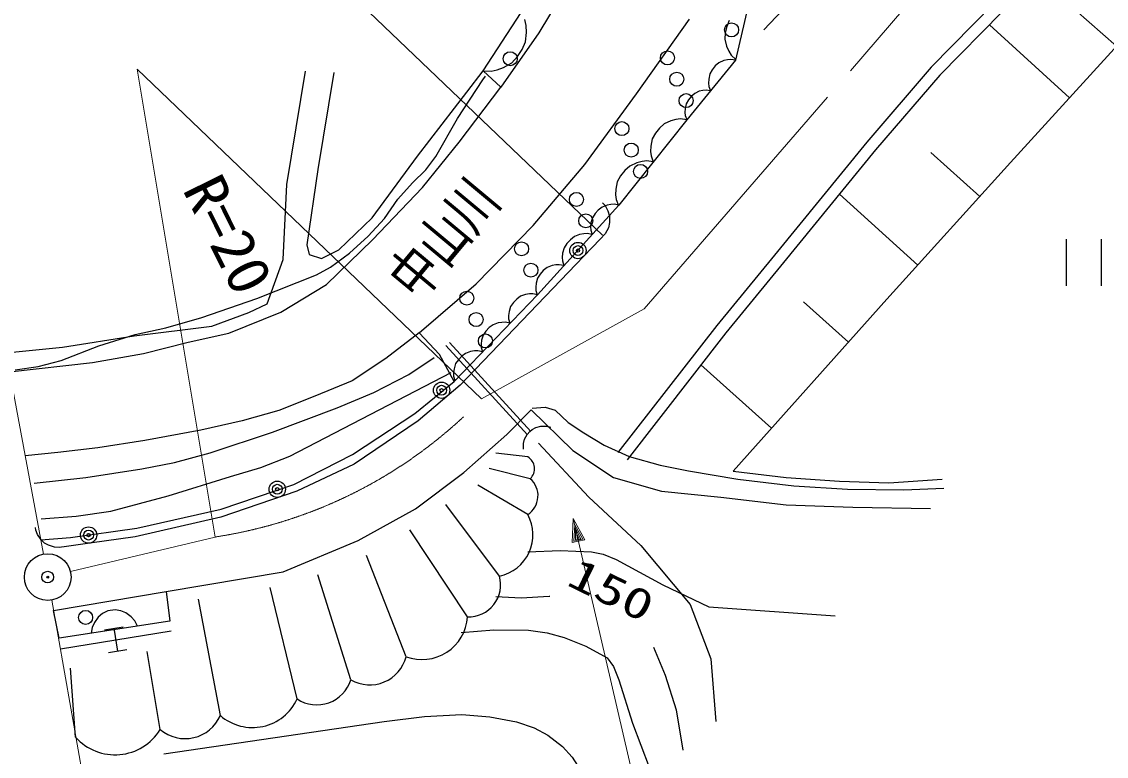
# Model space of a CAD drawing. Units: millimetres, scale not verified. Extents: x 40000 to 680000, y 20000 to 380000.
# Drawn here: x 63402 to 109866, y 262086 to 293572 of the extents above; entities that cross this region are included whole.
import ezdxf
from ezdxf.enums import TextEntityAlignment as Align

# ---------------------------------------------------------------- set-up
doc = ezdxf.new("R2010")
doc.units = ezdxf.units.MM
doc.header["$LTSCALE"] = 1000
doc.header["$PDMODE"] = 32
doc.header["$PDSIZE"] = 500
doc.linetypes.add('CHAIN', pattern=[18.5, 12, -1.5, 3.5, -1.5])
for name, color, linetype, lineweight in [('M-BGD', 7, 'Continuous', 25), ('M-BGD-EXST', 7, 'Continuous', 25), ('M-BMK', 2, 'CHAIN', 13), ('M-BMK-SRVR', 3, 'Continuous', 25), ('M-STR-HTXT', 7, 'Continuous', 13)]:
    doc.layers.add(name, color=color, linetype=linetype, lineweight=lineweight)
doc.layers.add('M-BGD-HTXT', color=7, linetype='Continuous')
doc.layers.add('M-OTRS', color=6, linetype='Continuous')
doc.styles.add('ＭＳ ゴシック', font='')
doc.styles.get('ＭＳ ゴシック').set_extended_font_data('MS Gothic')

msp = doc.modelspace()

# ---------------------------------------------------------------- linework, layer by layer
at = {"layer": 'M-BGD'}
for p, q in [((99052, 297295), (95195, 293225)), ((87063, 295592), (85551, 293091)), ((94506, 294196), (93982, 291928)), ((105053, 294347), (102368, 291621)), ((83167, 291463), (84795, 293964)), ((85010, 293414), (84957, 293663)), ((89738, 290475), (92005, 293673)), ((105410, 293996), (102736, 291282)), ((85030, 293114), (85010, 293414)), ((93606, 293365), (93544, 293096)), ((93713, 293624), (93606, 293365)), ((108289, 290303), (104858, 293436)), ((85551, 293091), (83923, 290766)), ((84984, 292714), (85030, 293114)), ((93544, 293096), (93526, 292817)), ((93526, 292817), (93599, 292517)), ((110809, 293063), (105768, 287543)), ((84641, 292078), (84838, 292380)), ((84838, 292380), (84984, 292714)), ((93599, 292517), (93692, 292307)), ((93692, 292307), (93795, 292141)), ((84047, 291606), (84395, 291809)), ((84395, 291809), (84641, 292078)), ((93982, 291928), (91889, 289370)), ((93269, 291809), (93114, 291673)), ((93478, 291902), (93269, 291809)), ((93643, 291943), (93478, 291902)), ((93786, 291957), (93643, 291943)), ((93982, 291928), (93786, 291957)), ((93795, 292141), (93988, 291955)), ((74766, 286597), (75558, 291454)), ((76773, 291401), (76086, 287230)), ((82475, 290557), (83167, 291463)), ((83167, 291463), (83517, 291450)), ((83923, 290766), (83167, 291463)), ((83517, 291450), (83766, 291503)), ((83766, 291503), (84047, 291606)), ((92882, 291335), (92832, 291113)), ((92985, 291515), (92882, 291335)), ((93114, 291673), (92985, 291515)), ((102368, 291621), (99602, 288407)), ((92832, 291113), (92824, 290943)), ((92824, 290943), (92839, 290799)), ((102736, 291282), (99985, 288086)), ((80363, 287811), (82475, 290557)), ((82143, 288403), (83923, 290766)), ((87528, 287451), (89738, 290475)), ((92235, 290500), (92088, 290372)), ((92431, 290588), (92235, 290500)), ((92586, 290626), (92431, 290588)), ((92721, 290640), (92586, 290626)), ((92906, 290613), (92721, 290640)), ((92839, 290799), (92906, 290613)), ((91870, 290054), (91823, 289845)), ((91967, 290223), (91870, 290054)), ((92088, 290372), (91967, 290223)), ((91823, 289845), (91816, 289685)), ((91816, 289685), (91830, 289550)), ((91830, 289550), (91893, 289374)), ((91889, 289370), (88982, 285707)), ((90719, 289006), (90548, 288790)), ((90927, 289194), (90719, 289006)), ((91207, 289324), (90927, 289194)), ((91429, 289383), (91207, 289324)), ((91623, 289405), (91429, 289383)), ((91889, 289370), (91623, 289405)), ((90412, 288545), (90349, 288243)), ((90548, 288790), (90412, 288545)), ((80569, 286464), (82143, 288403)), ((90349, 288243), (90343, 288013)), ((99602, 288407), (95655, 283566)), ((99985, 288086), (96041, 283248)), ((78409, 285171), (80363, 287811)), ((90343, 288013), (90365, 287820)), ((90365, 287820), (90459, 287568)), ((104443, 286076), (102355, 287963)), ((76086, 287230), (75611, 284009)), ((85318, 284835), (87528, 287451)), ((89239, 287189), (89060, 286963)), ((89455, 287385), (89239, 287189)), ((89747, 287521), (89455, 287385)), ((89979, 287582), (89747, 287521)), ((90182, 287605), (89979, 287582)), ((90459, 287568), (90182, 287605)), ((105768, 287543), (100466, 281676)), ((88918, 286708), (88852, 286393)), ((89060, 286963), (88918, 286708)), ((74608, 283376), (74766, 286597)), ((78433, 284216), (80569, 286464)), ((88852, 286393), (88845, 286153)), ((88284, 285803), (88400, 285692)), ((88845, 286153), (88869, 285951)), ((88869, 285951), (88967, 285689)), ((101792, 283143), (98431, 286180)), ((88982, 285707), (85493, 281869)), ((87964, 285345), (87852, 285172)), ((88101, 285496), (87964, 285345)), ((88263, 285624), (88101, 285496)), ((88476, 285707), (88263, 285624)), ((88400, 285692), (88518, 285468)), ((88643, 285739), (88476, 285707)), ((88518, 285468), (88579, 285243)), ((88787, 285746), (88643, 285739)), ((88982, 285707), (88787, 285746)), ((76984, 283798), (78409, 285171)), ((82876, 282334), (85318, 284835)), ((87790, 284952), (87774, 284783)), ((87852, 285172), (87790, 284952)), ((88585, 284960), (88533, 284733)), ((88579, 285243), (88585, 284960)), ((87078, 284362), (86906, 284226)), ((87303, 284449), (87078, 284362)), ((87480, 284483), (87303, 284449)), ((87632, 284490), (87480, 284483)), ((87838, 284449), (87632, 284490)), ((87774, 284783), (87781, 284639)), ((87781, 284639), (87838, 284449)), ((88397, 284475), (88176, 284244)), ((88533, 284733), (88397, 284475)), ((75611, 284009), (75717, 283587)), ((76466, 282305), (78433, 284216)), ((86760, 284066), (86642, 283882)), ((86906, 284226), (86760, 284066)), ((88176, 284244), (87484, 283522)), ((108142, 284252), (108142, 282252)), ((109662, 282252), (109662, 284252)), ((75717, 283587), (76245, 283429)), ((76245, 283429), (76984, 283798)), ((87484, 283522), (82192, 277998)), ((86576, 283650), (86559, 283471)), ((86559, 283471), (86567, 283318)), ((86642, 283882), (86576, 283650)), ((95655, 283566), (93174, 280555)), ((73922, 281475), (74608, 283376)), ((85909, 283035), (85747, 282907)), ((86122, 283117), (85909, 283035)), ((86289, 283149), (86122, 283117)), ((86433, 283156), (86289, 283149)), ((86627, 283117), (86433, 283156)), ((86567, 283318), (86627, 283117)), ((96041, 283248), (93564, 280243)), ((85497, 282582), (85436, 282362)), ((85610, 282756), (85497, 282582)), ((85747, 282907), (85610, 282756)), ((74498, 281124), (76466, 282305)), ((80434, 280241), (82876, 282334)), ((85436, 282362), (85420, 282193)), ((85420, 282193), (85427, 282049)), ((85427, 282049), (85484, 281859)), ((85493, 281869), (81923, 278157)), ((84607, 281683), (84465, 281536)), ((84773, 281807), (84607, 281683)), ((84988, 281883), (84773, 281807)), ((85155, 281911), (84988, 281883)), ((85300, 281913), (85155, 281911)), ((85493, 281869), (85300, 281913)), ((100466, 281676), (93879, 274306)), ((71546, 280525), (73130, 281106)), ((72278, 280225), (74498, 281124)), ((73130, 281106), (73922, 281475)), ((84280, 281148), (84260, 280979)), ((84348, 281366), (84280, 281148)), ((84465, 281536), (84348, 281366)), ((98819, 279834), (96887, 281561)), ((83809, 280658), (83594, 280582)), ((83977, 280685), (83809, 280658)), ((84121, 280688), (83977, 280685)), ((84314, 280644), (84121, 280688)), ((84260, 280979), (84263, 280835)), ((84263, 280835), (84314, 280644)), ((68219, 280102), (71546, 280525)), ((70536, 279831), (72278, 280225)), ((80434, 280241), (78995, 279129)), ((81306, 279311), (80434, 280241)), ((83287, 280311), (83170, 280141)), ((83428, 280458), (83287, 280311)), ((83594, 280582), (83428, 280458)), ((93174, 280555), (88942, 275103)), ((93564, 280243), (89337, 274797)), ((65157, 279627), (68219, 280102)), ((68624, 279353), (70536, 279831)), ((81724, 279825), (85213, 276005)), ((83102, 279923), (83081, 279754)), ((83081, 279754), (83084, 279610)), ((83170, 280141), (83102, 279923)), ((62727, 279373), (65157, 279627)), ((66432, 278960), (68624, 279353)), ((81923, 278157), (81306, 279311)), ((81576, 279690), (85065, 275870)), ((82416, 279356), (82250, 279233)), ((82631, 279433), (82416, 279356)), ((82798, 279460), (82631, 279433)), ((82943, 279463), (82798, 279460)), ((83136, 279419), (82943, 279463)), ((83084, 279610), (83136, 279419)), ((62879, 278559), (66432, 278960)), ((78995, 279129), (77562, 278173)), ((81991, 278915), (81924, 278698)), ((82108, 279086), (81991, 278915)), ((82250, 279233), (82108, 279086)), ((95526, 276149), (92492, 278861)), ((81924, 278698), (81903, 278529)), ((81903, 278529), (81906, 278385)), ((81906, 278385), (81957, 278193)), ((77562, 278173), (75960, 277527)), ((80243, 276774), (81923, 278157)), ((82192, 277998), (80382, 276466)), ((75960, 277527), (74414, 276908)), ((84191, 275884), (85220, 276934)), ((85220, 276934), (87016, 275192)), ((74414, 276908), (72840, 276459)), ((77575, 275020), (80243, 276774)), ((80382, 276466), (77643, 274609)), ((71070, 276065), (68681, 275615)), ((72840, 276459), (71070, 276065)), ((85053, 275875), (85175, 276011)), ((85175, 276011), (85269, 276086)), ((85269, 276086), (85428, 276175)), ((85428, 276175), (85648, 276235)), ((85648, 276235), (85883, 276231)), ((85883, 276231), (86070, 276189)), ((68681, 275615), (66657, 275306)), ((82345, 274249), (84191, 275884)), ((84904, 275486), (84946, 275673)), ((84946, 275673), (85053, 275875)), ((64943, 275110), (63549, 274959)), ((66657, 275306), (64943, 275110)), ((85079, 274915), (83708, 275080)), ((84899, 275252), (84904, 275486)), ((85537, 275509), (87702, 273186)), ((87016, 275192), (88758, 274031)), ((75055, 273735), (77575, 275020)), ((77643, 274609), (75182, 273449)), ((80276, 272698), (82345, 274249)), ((85189, 273983), (83433, 274421)), ((93879, 274306), (96155, 274036)), ((71943, 272673), (75055, 273735)), ((85079, 272446), (82940, 273708)), ((88758, 274031), (90817, 273450)), ((96155, 274036), (98431, 273882)), ((98431, 273882), (100553, 273805)), ((100553, 273805), (102830, 273959)), ((75182, 273449), (71933, 272334)), ((90817, 273450), (93352, 273186)), ((83872, 269813), (81568, 272885)), ((87702, 273186), (89920, 271127)), ((93352, 273186), (96150, 272869)), ((96150, 272869), (99001, 272763)), ((99001, 272763), (102327, 272711)), ((71933, 272334), (68265, 271499)), ((68336, 271858), (71943, 272673)), ((77819, 271329), (80276, 272698)), ((64013, 271780), (63996, 271899)), ((65495, 271463), (68336, 271858)), ((64081, 271588), (64013, 271780)), ((64234, 271367), (64081, 271588)), ((64217, 271365), (65495, 271463)), ((64375, 271226), (64234, 271367)), ((68265, 271499), (66316, 271220)), ((82501, 268057), (80032, 271788)), ((64551, 271130), (64375, 271226)), ((64805, 271045), (64551, 271130)), ((65009, 271034), (64805, 271045)), ((65326, 271079), (65009, 271034)), ((66316, 271220), (65326, 271079)), ((74605, 269991), (77819, 271329)), ((89920, 271127), (92032, 268592)), ((79867, 266356), (78166, 270691)), ((69598, 269145), (74605, 269991)), ((77508, 265369), (76081, 269868)), ((64767, 268340), (69598, 269145)), ((69598, 269145), (69743, 267873)), ((75204, 264546), (74051, 269319)), ((71912, 263832), (70979, 268825)), ((92032, 268592), (92929, 266269)), ((65001, 267150), (64767, 268340)), ((66862, 268203), (66682, 268054)), ((67087, 268318), (66862, 268203)), ((67404, 268366), (67087, 268318)), ((67653, 268323), (67404, 268366)), ((67869, 268235), (67653, 268323)), ((68097, 268067), (67869, 268235)), ((69743, 267873), (65001, 267150)), ((66515, 267826), (66426, 267610)), ((66682, 268054), (66515, 267826)), ((66954, 267509), (67744, 267638)), ((68245, 267887), (68097, 268067)), ((68361, 267662), (68245, 267887)), ((65058, 266693), (69801, 267468)), ((66426, 267610), (66383, 267361)), ((67349, 267574), (67510, 266587)), ((67905, 266651), (67115, 266522)), ((69333, 263229), (68784, 266576)), ((92929, 266269), (93140, 263576)), ((65712, 262900), (65493, 265862))]:
    msp.add_line(p, q, dxfattribs=at)
for points in [[(63116, 278651), (64109, 278788), (65093, 279047), (66704, 279679), (68256, 280161), (69580, 280450), (71116, 280897), (73469, 281710), (76026, 282718), (76636, 283055), (77442, 283648), (78247, 284380), (78939, 285143), (79510, 285966), (80146, 286667), (80721, 287225), (81149, 287789), (82077, 289427), (83152, 291080), (83267, 291242)], [(63931, 273789), (66156, 274033), (68543, 274407), (69944, 274675), (71477, 275095), (74141, 275984), (76910, 277019), (78492, 277686), (79982, 278444), (81075, 279185)], [(64240, 272271), (65732, 272373), (67218, 272591), (69675, 273250), (72346, 274078), (73653, 274470), (74889, 274955), (81806, 278538)], [(85275, 277007), (85827, 277050), (86257, 276922), (86818, 276390), (87487, 275950), (88350, 275428), (89422, 274939), (90755, 274561), (91962, 274320), (94076, 273964), (96483, 273680), (98781, 273541), (101185, 273503), (102907, 273573)], [(85079, 270855), (86475, 270910), (87805, 270857), (88316, 270745), (88865, 270516), (90865, 269430), (92838, 268499), (98247, 268112)], [(83708, 268935), (84805, 268880), (85999, 268943), (86027, 268946)], [(82226, 267399), (83622, 267504), (85119, 267492), (85908, 267380), (86635, 267177), (87574, 266808), (88480, 266302), (88760, 265930), (88987, 265364), (89567, 263513), (90275, 261625), (90676, 261089)], [(90473, 266763), (90966, 265566), (91436, 264077), (91718, 262351)], [(69498, 262187), (78927, 263573), (80655, 263789), (82261, 263884), (83455, 263777), (84604, 263560), (85362, 263304), (85940, 262998), (86574, 262503), (86985, 262048), (87768, 260815)]]:
    msp.add_lwpolyline(points, dxfattribs=at)
for centre, radius in [((93813, 293220), 300), ((84330, 291985), 300), ((91063, 292020), 300), ((91464, 291104), 300), ((91864, 290187), 300), ((89114, 288987), 300), ((89515, 288070), 300), ((89915, 287154), 300), ((87165, 285953), 300), ((87565, 285037), 300), ((84816, 283836), 300), ((87232, 283764), 350), ((87232, 283764), 210), ((87232, 283764), 70), ((85216, 282920), 300), ((82467, 281720), 300), ((82867, 280803), 300), ((83267, 279887), 300), ((81389, 277777), 350), ((81389, 277777), 210), ((81389, 277777), 70), ((74350, 273533), 350), ((74350, 273533), 210), ((74350, 273533), 70), ((66266, 271567), 350), ((66266, 271567), 210), ((66266, 271567), 70), ((66141, 268039), 300)]:
    msp.add_circle(centre, radius, dxfattribs=at)
for centre, radius, start, end in [((84784, 274408), 587, 313.5797, 59.8399), ((84558, 273256), 963, 302.7843, 49.0445), ((83488, 271582), 1811, 282.2463, 28.5065), ((82528, 269449), 1392, 268.8712, 15.1314), ((80546, 268194), 1959, 249.7256, 355.9858), ((78317, 266747), 1598, 239.5843, 345.8445), ((76047, 265821), 1529, 236.5237, 342.7839), ((73290, 265424), 2105, 229.095, 335.3552), ((70396, 264498), 1655, 230.0425, 336.3027), ((67399, 264422), 2272, 222.0643, 328.3245)]:
    msp.add_arc(centre, radius, start, end, dxfattribs=at)
at = {"layer": 'M-BGD-EXST'}
msp.add_line((76006, 296165), (88285, 284427), dxfattribs=at)
at = {"layer": 'M-BMK'}
for p, q in [((90069, 281259), (104360, 297783)), ((64332, 270751), (61149, 287856)), ((83105, 277402), (90069, 281259)), ((65487, 270001), (71684, 271485)), ((64689, 268783), (68554, 246924))]:
    msp.add_line(p, q, dxfattribs=at)
msp.add_arc((68683, 291259), 20000, 278.6299, 316.1449, dxfattribs=at)
at = {"layer": 'M-BMK-SRVR'}
for radius in [1000, 40]:
    msp.add_circle((64515, 269768), radius, dxfattribs=at)
at = {"layer": 'M-OTRS'}
msp.add_point((64515, 269768), dxfattribs=at)
at = {"layer": 'M-STR-HTXT'}
for p, q in [((104360, 297783), (123320, 280975)), ((71684, 271485), (68347, 291541)), ((68347, 291541), (83105, 277402)), ((86984, 271245), (87032, 272282)), ((87032, 272282), (87530, 271371)), ((87032, 272282), (92036, 250598)), ((87053, 271302), (87095, 272010)), ((87095, 272010), (87443, 271392)), ((87122, 271359), (87131, 271854)), ((87131, 271854), (87356, 271413)), ((87530, 271371), (86984, 271245)), ((87443, 271392), (87053, 271302)), ((87356, 271413), (87122, 271359)), ((87185, 271620), (87269, 271434)), ((87191, 271416), (87185, 271620)), ((87269, 271434), (87191, 271416))]:
    msp.add_line(p, q, dxfattribs=at)

# ---------------------------------------------------------------- texts
at = {"layer": 'M-BGD', "style": 'ＭＳ ゴシック', "width": 1.4}
msp.add_text('150', height=1320, rotation=333.9, dxfattribs=at).set_placement((86506, 269101), align=Align.BOTTOM_LEFT)
at = {"layer": 'M-BGD-HTXT', "style": 'ＭＳ ゴシック', "width": 0.75}
msp.add_text('中山川', height=1833, rotation=50.2, dxfattribs=at).set_placement((80791, 281177), align=Align.BOTTOM_LEFT)
at = {"layer": 'M-STR-HTXT', "style": 'ＭＳ ゴシック', "width": 1.05}
msp.add_text('R=20', height=1833, rotation=296.3, dxfattribs=at).set_placement((69776, 286148), align=Align.BOTTOM_LEFT)

doc.saveas('drawing.dxf')
